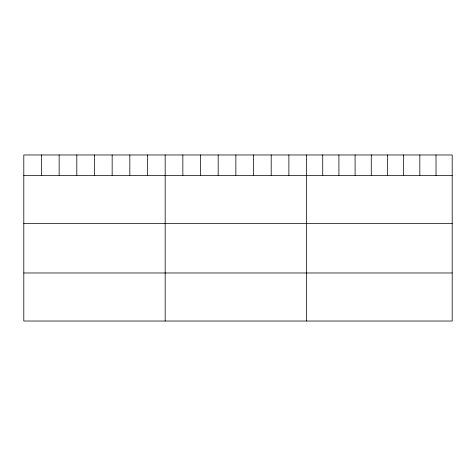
<?xml version="1.0" encoding="UTF-8"?>
<svg xmlns="http://www.w3.org/2000/svg" width="476" height="476" viewBox="0 0 476 476"><rect width="100%" height="100%" fill="white"/><g stroke="black" fill="none" stroke-linecap="round" stroke-linejoin="round"><path stroke-width="0.71" d="M452.2 175.436L452.2 321.026L23.8 321.026L23.8 154.974L452.2 154.974L452.2 175.436L23.8 175.436M23.8 223.482L452.2 223.482M23.8 272.98L452.2 272.98M436.016 154.974L436.016 175.436M419.832 154.974L419.832 175.436M403.648 154.974L403.648 175.436M387.464 154.974L387.464 175.436M371.28 154.974L371.28 175.436M355.096 154.974L355.096 175.436M338.912 154.974L338.912 175.436M322.728 154.974L322.728 175.436M306.544 154.974L306.544 321.026M288.873 154.974L288.873 175.436M271.201 154.974L271.201 175.436M253.53 154.974L253.53 175.436M235.858 154.974L235.858 175.436M218.186 154.974L218.186 175.436M200.515 154.974L200.515 175.436M182.844 154.974L182.844 175.436M165.172 154.974L165.172 321.026M147.5 154.974L147.5 175.436M129.829 154.974L129.829 175.436M112.157 154.974L112.157 175.436M94.486 154.974L94.486 175.436M76.814 154.974L76.814 175.436M59.143 154.974L59.143 175.436M41.471 154.974L41.471 175.436"/></g></svg>
